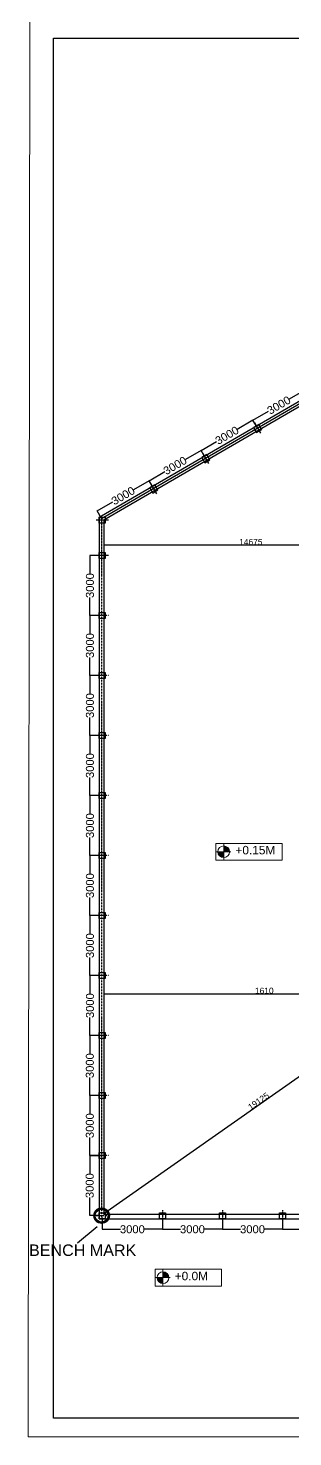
# Model space of a CAD drawing. Header units: millimetres. Extents: x -1932176 to 78768, y -1967 to 1266654.
# Drawn here: x -1697862 to -1684649, y 1133361 to 1203779 of the extents above; entities that cross this region are included whole.
import ezdxf

# ---------------------------------------------------------------- set-up
doc = ezdxf.new("R2010")
doc.units = ezdxf.units.MM
doc.linetypes.add('ACAD_ISO03W100', pattern=[30, 12, -18])
doc.layers.add('colins', color=10, linetype='Continuous')
doc.layers.add('LEVEL', color=252, linetype='Continuous', lineweight=13)
doc.layers.add('SHEET', color=7, linetype='Continuous', lineweight=13)
doc.styles.get("Standard").update_dxf_attribs({"font": 'arial.ttf'})
doc.dimstyles.new('ISO-25', dxfattribs={"dimtxt": 150, "dimasz": 2.5, "dimexe": 1.25, "dimexo": 0.625, "dimtad": 1, "dimtxsty": 'Standard', "dimcen": 2.5, "dimadec": 0, "dimazin": 0, "dimtfac": 1, "dimtmove": 0, "dimatfit": 3, "dimfxl": 1, "dimarcsym": 0})
doc.dimstyles.new('STANDARD$0', dxfattribs={"dimtxt": 0.25, "dimasz": 0.2, "dimexe": 0.18, "dimexo": 0.0625, "dimgap": 0.18, "dimtad": 0, "dimdec": 3, "dimzin": 0, "dimdsep": 46, "dimtxsty": 'Standard', "dimblk": 'ARCHTICK', "dimcen": 0, "dimclrd": 3, "dimclre": 1, "dimclrt": 1, "dimadec": 3, "dimazin": 0, "dimtfac": 0.3, "dimtdec": 3, "dimtix": 1, "dimtofl": 0, "dimtmove": 0, "dimatfit": 3, "dimldrblk": 'ARCHTICK', "dimfxl": 1, "dimtolj": 1, "dimtzin": 0, "dimarcsym": 0})

# ---------------------------------------------------------------- blocks, each defined once
blk = doc.blocks.new('*D532')
at = {"color": 0, "lineweight": -2, "transparency": 16777216}
for p, q in [((-1694366, 1147417), (-1694790, 1147417)), ((-1694790, 1147417), (-1694790, 1146513)), ((-1694790, 1144417), (-1694790, 1145320)), ((-1694366, 1144417), (-1694790, 1144417))]:
    blk.add_line(p, q, dxfattribs=at)
at = {"color": 0, "transparency": 16777216}
for points in [[(-1694790, 1147417), (-1694790, 1147417), (-1694790, 1147417)], [(-1694790, 1144417), (-1694790, 1144417), (-1694790, 1144417)]]:
    blk.add_solid(points, dxfattribs=at)
at = {"layer": 'Defpoints', "color": 0, "transparency": 16777216}
for p in [(-1694790, 1147417), (-1694366, 1147417), (-1694366, 1144417)]:
    blk.add_point(p, dxfattribs=at)
at = {"color": 0, "transparency": 16777216, "insert": (-1694790, 1145917), "char_height": 400, "attachment_point": 5, "rotation": 90}
blk.add_mtext('\\A1;3000', dxfattribs=at)
blk = doc.blocks.new('*D533')
at = {"color": 0, "lineweight": -2, "transparency": 16777216}
for p, q in [((-1694196, 1150416), (-1694784, 1150416)), ((-1694784, 1150416), (-1694784, 1149513)), ((-1694784, 1147417), (-1694784, 1148320)), ((-1694196, 1147416), (-1694784, 1147416))]:
    blk.add_line(p, q, dxfattribs=at)
at = {"color": 0, "transparency": 16777216}
for points in [[(-1694784, 1150416), (-1694784, 1150416), (-1694784, 1150416)], [(-1694784, 1147417), (-1694784, 1147417), (-1694784, 1147416)]]:
    blk.add_solid(points, dxfattribs=at)
at = {"layer": 'Defpoints', "color": 0, "transparency": 16777216}
for p in [(-1694784, 1150416), (-1694195, 1150416), (-1694195, 1147416)]:
    blk.add_point(p, dxfattribs=at)
at = {"color": 0, "transparency": 16777216, "insert": (-1694784, 1148916), "char_height": 400, "attachment_point": 5, "rotation": 90}
blk.add_mtext('\\A1;3000', dxfattribs=at)
blk = doc.blocks.new('*D337')
at = {"color": 0, "lineweight": -2, "transparency": 16777216}
for p, q in [((-1694196, 1153416), (-1694784, 1153416)), ((-1694783, 1153416), (-1694783, 1152513)), ((-1694783, 1150417), (-1694783, 1151320)), ((-1694196, 1150416), (-1694784, 1150416))]:
    blk.add_line(p, q, dxfattribs=at)
at = {"color": 0, "transparency": 16777216}
for points in [[(-1694783, 1153416), (-1694783, 1153416), (-1694783, 1153416)], [(-1694783, 1150417), (-1694783, 1150417), (-1694783, 1150416)]]:
    blk.add_solid(points, dxfattribs=at)
at = {"layer": 'Defpoints', "color": 0, "transparency": 16777216}
for p in [(-1694783, 1153416), (-1694195, 1153416), (-1694195, 1150416)]:
    blk.add_point(p, dxfattribs=at)
at = {"color": 0, "transparency": 16777216, "insert": (-1694783, 1151916), "char_height": 400, "attachment_point": 5, "rotation": 90}
blk.add_mtext('\\A1;3000', dxfattribs=at)
blk = doc.blocks.new('*D338')
at = {"color": 0, "lineweight": -2, "transparency": 16777216}
for p, q in [((-1694196, 1156416), (-1694777, 1156416)), ((-1694776, 1156416), (-1694776, 1155513)), ((-1694776, 1153417), (-1694776, 1154320)), ((-1694196, 1153416), (-1694777, 1153416))]:
    blk.add_line(p, q, dxfattribs=at)
at = {"color": 0, "transparency": 16777216}
for points in [[(-1694776, 1156416), (-1694776, 1156416), (-1694776, 1156416)], [(-1694776, 1153417), (-1694776, 1153417), (-1694776, 1153416)]]:
    blk.add_solid(points, dxfattribs=at)
at = {"layer": 'Defpoints', "color": 0, "transparency": 16777216}
for p in [(-1694776, 1156416), (-1694195, 1156416), (-1694195, 1153416)]:
    blk.add_point(p, dxfattribs=at)
at = {"color": 0, "transparency": 16777216, "insert": (-1694776, 1154916), "char_height": 400, "attachment_point": 5, "rotation": 90}
blk.add_mtext('\\A1;3000', dxfattribs=at)
blk = doc.blocks.new('*D339')
at = {"color": 0, "lineweight": -2, "transparency": 16777216}
for p, q in [((-1694196, 1159416), (-1694777, 1159416)), ((-1694777, 1159416), (-1694777, 1158513)), ((-1694777, 1156417), (-1694777, 1157320)), ((-1694196, 1156416), (-1694777, 1156416))]:
    blk.add_line(p, q, dxfattribs=at)
at = {"color": 0, "transparency": 16777216}
for points in [[(-1694777, 1159416), (-1694776, 1159416), (-1694777, 1159416)], [(-1694777, 1156417), (-1694776, 1156417), (-1694777, 1156416)]]:
    blk.add_solid(points, dxfattribs=at)
at = {"layer": 'Defpoints', "color": 0, "transparency": 16777216}
for p in [(-1694777, 1159416), (-1694195, 1159416), (-1694195, 1156416)]:
    blk.add_point(p, dxfattribs=at)
at = {"color": 0, "transparency": 16777216, "insert": (-1694777, 1157916), "char_height": 400, "attachment_point": 5, "rotation": 90}
blk.add_mtext('\\A1;3000', dxfattribs=at)
blk = doc.blocks.new('*D340')
at = {"color": 0, "lineweight": -2, "transparency": 16777216}
for p, q in [((-1694196, 1162416), (-1694777, 1162416)), ((-1694777, 1162416), (-1694777, 1161513)), ((-1694777, 1159417), (-1694777, 1160320)), ((-1694196, 1159416), (-1694777, 1159416))]:
    blk.add_line(p, q, dxfattribs=at)
at = {"color": 0, "transparency": 16777216}
for points in [[(-1694777, 1162416), (-1694776, 1162416), (-1694777, 1162416)], [(-1694777, 1159417), (-1694776, 1159417), (-1694777, 1159416)]]:
    blk.add_solid(points, dxfattribs=at)
at = {"layer": 'Defpoints', "color": 0, "transparency": 16777216}
for p in [(-1694777, 1162416), (-1694195, 1162416), (-1694195, 1159416)]:
    blk.add_point(p, dxfattribs=at)
at = {"color": 0, "transparency": 16777216, "insert": (-1694777, 1160916), "char_height": 400, "attachment_point": 5, "rotation": 90}
blk.add_mtext('\\A1;3000', dxfattribs=at)
blk = doc.blocks.new('*D341')
at = {"color": 0, "lineweight": -2, "transparency": 16777216}
for p, q in [((-1694196, 1165416), (-1694777, 1165416)), ((-1694777, 1165416), (-1694777, 1164513)), ((-1694777, 1162417), (-1694777, 1163320)), ((-1694196, 1162416), (-1694777, 1162416))]:
    blk.add_line(p, q, dxfattribs=at)
at = {"color": 0, "transparency": 16777216}
for points in [[(-1694777, 1165416), (-1694776, 1165416), (-1694777, 1165416)], [(-1694777, 1162417), (-1694776, 1162417), (-1694777, 1162416)]]:
    blk.add_solid(points, dxfattribs=at)
at = {"layer": 'Defpoints', "color": 0, "transparency": 16777216}
for p in [(-1694777, 1165416), (-1694195, 1165416), (-1694195, 1162416)]:
    blk.add_point(p, dxfattribs=at)
at = {"color": 0, "transparency": 16777216, "insert": (-1694777, 1163916), "char_height": 400, "attachment_point": 5, "rotation": 90}
blk.add_mtext('\\A1;3000', dxfattribs=at)
blk = doc.blocks.new('*D342')
at = {"color": 0, "lineweight": -2, "transparency": 16777216}
for p, q in [((-1694196, 1168416), (-1694777, 1168416)), ((-1694777, 1168416), (-1694777, 1167513)), ((-1694777, 1165417), (-1694777, 1166320)), ((-1694196, 1165416), (-1694777, 1165416))]:
    blk.add_line(p, q, dxfattribs=at)
at = {"color": 0, "transparency": 16777216}
for points in [[(-1694777, 1168416), (-1694776, 1168416), (-1694777, 1168416)], [(-1694777, 1165417), (-1694776, 1165417), (-1694777, 1165416)]]:
    blk.add_solid(points, dxfattribs=at)
at = {"layer": 'Defpoints', "color": 0, "transparency": 16777216}
for p in [(-1694777, 1168416), (-1694195, 1168416), (-1694195, 1165416)]:
    blk.add_point(p, dxfattribs=at)
at = {"color": 0, "transparency": 16777216, "insert": (-1694777, 1166916), "char_height": 400, "attachment_point": 5, "rotation": 90}
blk.add_mtext('\\A1;3000', dxfattribs=at)
blk = doc.blocks.new('*D343')
at = {"color": 0, "lineweight": -2, "transparency": 16777216}
for p, q in [((-1694196, 1171416), (-1694777, 1171416)), ((-1694777, 1171416), (-1694777, 1170513)), ((-1694777, 1168417), (-1694777, 1169320)), ((-1694196, 1168416), (-1694777, 1168416))]:
    blk.add_line(p, q, dxfattribs=at)
at = {"color": 0, "transparency": 16777216}
for points in [[(-1694777, 1171416), (-1694776, 1171416), (-1694777, 1171416)], [(-1694777, 1168417), (-1694776, 1168417), (-1694777, 1168416)]]:
    blk.add_solid(points, dxfattribs=at)
at = {"layer": 'Defpoints', "color": 0, "transparency": 16777216}
for p in [(-1694777, 1171416), (-1694195, 1171416), (-1694195, 1168416)]:
    blk.add_point(p, dxfattribs=at)
at = {"color": 0, "transparency": 16777216, "insert": (-1694777, 1169916), "char_height": 400, "attachment_point": 5, "rotation": 90}
blk.add_mtext('\\A1;3000', dxfattribs=at)
blk = doc.blocks.new('*D344')
at = {"color": 0, "lineweight": -2, "transparency": 16777216}
for p, q in [((-1694196, 1174416), (-1694777, 1174416)), ((-1694777, 1174416), (-1694777, 1173513)), ((-1694777, 1171417), (-1694777, 1172320)), ((-1694196, 1171416), (-1694777, 1171416))]:
    blk.add_line(p, q, dxfattribs=at)
at = {"color": 0, "transparency": 16777216}
for points in [[(-1694777, 1174416), (-1694776, 1174416), (-1694777, 1174416)], [(-1694777, 1171417), (-1694776, 1171417), (-1694777, 1171416)]]:
    blk.add_solid(points, dxfattribs=at)
at = {"layer": 'Defpoints', "color": 0, "transparency": 16777216}
for p in [(-1694777, 1174416), (-1694195, 1174416), (-1694195, 1171416)]:
    blk.add_point(p, dxfattribs=at)
at = {"color": 0, "transparency": 16777216, "insert": (-1694777, 1172916), "char_height": 400, "attachment_point": 5, "rotation": 90}
blk.add_mtext('\\A1;3000', dxfattribs=at)
blk = doc.blocks.new('*D345')
at = {"color": 0, "lineweight": -2, "transparency": 16777216}
for p, q in [((-1694196, 1177416), (-1694777, 1177416)), ((-1694777, 1177416), (-1694777, 1176513)), ((-1694777, 1174417), (-1694777, 1175320)), ((-1694196, 1174416), (-1694777, 1174416))]:
    blk.add_line(p, q, dxfattribs=at)
at = {"color": 0, "transparency": 16777216}
for points in [[(-1694777, 1177416), (-1694776, 1177416), (-1694777, 1177416)], [(-1694777, 1174417), (-1694776, 1174417), (-1694777, 1174416)]]:
    blk.add_solid(points, dxfattribs=at)
at = {"layer": 'Defpoints', "color": 0, "transparency": 16777216}
for p in [(-1694777, 1177416), (-1694195, 1177416), (-1694195, 1174416)]:
    blk.add_point(p, dxfattribs=at)
at = {"color": 0, "transparency": 16777216, "insert": (-1694777, 1175916), "char_height": 400, "attachment_point": 5, "rotation": 90}
blk.add_mtext('\\A1;3000', dxfattribs=at)
blk = doc.blocks.new('*D534')
at = {"color": 0, "lineweight": -2, "transparency": 16777216}
for p, q in [((-1694160, 1144267), (-1694160, 1143735)), ((-1694160, 1143735), (-1693257, 1143735)), ((-1691161, 1143735), (-1692064, 1143735)), ((-1691160, 1144267), (-1691160, 1143735))]:
    blk.add_line(p, q, dxfattribs=at)
at = {"color": 0, "transparency": 16777216}
for points in [[(-1694160, 1143735), (-1694160, 1143735), (-1694160, 1143735)], [(-1691161, 1143735), (-1691161, 1143735), (-1691160, 1143735)]]:
    blk.add_solid(points, dxfattribs=at)
at = {"layer": 'Defpoints', "color": 0, "transparency": 16777216}
for p in [(-1694160, 1144267), (-1691160, 1144267), (-1691160, 1143735)]:
    blk.add_point(p, dxfattribs=at)
at = {"color": 0, "transparency": 16777216, "insert": (-1692660, 1143735), "char_height": 400, "attachment_point": 5}
blk.add_mtext('\\A1;3000', dxfattribs=at)
blk = doc.blocks.new('*D346')
at = {"color": 0, "lineweight": -2, "transparency": 16777216}
for p, q in [((-1691160, 1144267), (-1691160, 1143735)), ((-1691160, 1143735), (-1690257, 1143735)), ((-1688161, 1143735), (-1689064, 1143735)), ((-1688160, 1144267), (-1688160, 1143735))]:
    blk.add_line(p, q, dxfattribs=at)
at = {"color": 0, "transparency": 16777216}
for points in [[(-1691160, 1143735), (-1691160, 1143735), (-1691160, 1143735)], [(-1688161, 1143735), (-1688161, 1143735), (-1688160, 1143735)]]:
    blk.add_solid(points, dxfattribs=at)
at = {"layer": 'Defpoints', "color": 0, "transparency": 16777216}
for p in [(-1691160, 1144267), (-1688160, 1144267), (-1688160, 1143735)]:
    blk.add_point(p, dxfattribs=at)
at = {"color": 0, "transparency": 16777216, "insert": (-1689660, 1143735), "char_height": 400, "attachment_point": 5}
blk.add_mtext('\\A1;3000', dxfattribs=at)
blk = doc.blocks.new('*D347')
at = {"color": 0, "lineweight": -2, "transparency": 16777216}
for p, q in [((-1688160, 1144267), (-1688160, 1143735)), ((-1688160, 1143735), (-1687257, 1143735)), ((-1685161, 1143735), (-1686064, 1143735)), ((-1685160, 1144267), (-1685160, 1143735))]:
    blk.add_line(p, q, dxfattribs=at)
at = {"color": 0, "transparency": 16777216}
for points in [[(-1688160, 1143735), (-1688160, 1143735), (-1688160, 1143735)], [(-1685161, 1143735), (-1685161, 1143735), (-1685160, 1143735)]]:
    blk.add_solid(points, dxfattribs=at)
at = {"layer": 'Defpoints', "color": 0, "transparency": 16777216}
for p in [(-1688160, 1144267), (-1685160, 1144267), (-1685160, 1143735)]:
    blk.add_point(p, dxfattribs=at)
at = {"color": 0, "transparency": 16777216, "insert": (-1686660, 1143735), "char_height": 400, "attachment_point": 5}
blk.add_mtext('\\A1;3000', dxfattribs=at)
blk = doc.blocks.new('*D348')
at = {"color": 0, "lineweight": -2, "transparency": 16777216}
for p, q in [((-1685160, 1144267), (-1685160, 1143735)), ((-1685160, 1143735), (-1684257, 1143735)), ((-1682161, 1143735), (-1683064, 1143735)), ((-1682160, 1144267), (-1682160, 1143735))]:
    blk.add_line(p, q, dxfattribs=at)
at = {"color": 0, "transparency": 16777216}
for points in [[(-1685160, 1143735), (-1685160, 1143735), (-1685160, 1143735)], [(-1682161, 1143735), (-1682161, 1143735), (-1682160, 1143735)]]:
    blk.add_solid(points, dxfattribs=at)
at = {"layer": 'Defpoints', "color": 0, "transparency": 16777216}
for p in [(-1685160, 1144267), (-1682160, 1144267), (-1682160, 1143735)]:
    blk.add_point(p, dxfattribs=at)
at = {"color": 0, "transparency": 16777216, "insert": (-1683660, 1143735), "char_height": 400, "attachment_point": 5}
blk.add_mtext('\\A1;3000', dxfattribs=at)
blk = doc.blocks.new('*D537')
at = {"color": 0, "lineweight": -2, "transparency": 16777216}
for p, q in [((-1691825, 1181157), (-1692606, 1180703)), ((-1691603, 1180776), (-1691825, 1181158)), ((-1694196, 1179267), (-1694418, 1179648)), ((-1694417, 1179648), (-1693637, 1180103))]:
    blk.add_line(p, q, dxfattribs=at)
at = {"color": 0, "transparency": 16777216}
for points in [[(-1691825, 1181157), (-1691825, 1181157), (-1691825, 1181157)], [(-1694417, 1179648), (-1694417, 1179648), (-1694418, 1179648)]]:
    blk.add_solid(points, dxfattribs=at)
at = {"layer": 'Defpoints', "color": 0, "transparency": 16777216}
for p in [(-1691825, 1181157), (-1691603, 1180776), (-1694195, 1179267)]:
    blk.add_point(p, dxfattribs=at)
at = {"color": 0, "transparency": 16777216, "insert": (-1693121, 1180403), "char_height": 400, "attachment_point": 5, "rotation": 30.20082}
blk.add_mtext('\\A1;3000', dxfattribs=at)
blk = doc.blocks.new('*D359')
at = {"color": 0, "lineweight": -2, "transparency": 16777216}
for p, q in [((-1689232, 1182666), (-1690013, 1182212)), ((-1689010, 1182285), (-1689232, 1182667)), ((-1691825, 1181158), (-1691044, 1181612)), ((-1691603, 1180776), (-1691825, 1181158))]:
    blk.add_line(p, q, dxfattribs=at)
at = {"color": 0, "transparency": 16777216}
for points in [[(-1689232, 1182666), (-1689232, 1182666), (-1689232, 1182667)], [(-1691825, 1181158), (-1691825, 1181158), (-1691825, 1181157)]]:
    blk.add_solid(points, dxfattribs=at)
at = {"layer": 'Defpoints', "color": 0, "transparency": 16777216}
for p in [(-1689232, 1182667), (-1689010, 1182285), (-1691603, 1180776)]:
    blk.add_point(p, dxfattribs=at)
at = {"color": 0, "transparency": 16777216, "insert": (-1690528, 1181912), "char_height": 400, "attachment_point": 5, "rotation": 30.20082}
blk.add_mtext('\\A1;3000', dxfattribs=at)
blk = doc.blocks.new('*D360')
at = {"color": 0, "lineweight": -2, "transparency": 16777216}
for p, q in [((-1686639, 1184176), (-1687420, 1183721)), ((-1686417, 1183794), (-1686639, 1184176)), ((-1689232, 1182667), (-1688451, 1183121)), ((-1689010, 1182285), (-1689232, 1182667))]:
    blk.add_line(p, q, dxfattribs=at)
at = {"color": 0, "transparency": 16777216}
for points in [[(-1686639, 1184176), (-1686639, 1184176), (-1686639, 1184176)], [(-1689232, 1182667), (-1689232, 1182667), (-1689232, 1182667)]]:
    blk.add_solid(points, dxfattribs=at)
at = {"layer": 'Defpoints', "color": 0, "transparency": 16777216}
for p in [(-1686639, 1184176), (-1686417, 1183794), (-1689010, 1182285)]:
    blk.add_point(p, dxfattribs=at)
at = {"color": 0, "transparency": 16777216, "insert": (-1687936, 1183421), "char_height": 400, "attachment_point": 5, "rotation": 30.20082}
blk.add_mtext('\\A1;3000', dxfattribs=at)
blk = doc.blocks.new('*D361')
at = {"color": 0, "lineweight": -2, "transparency": 16777216}
for p, q in [((-1684047, 1185685), (-1684827, 1185230)), ((-1683824, 1185303), (-1684046, 1185685)), ((-1686639, 1184176), (-1685858, 1184630)), ((-1686417, 1183794), (-1686639, 1184176))]:
    blk.add_line(p, q, dxfattribs=at)
at = {"color": 0, "transparency": 16777216}
for points in [[(-1684047, 1185685), (-1684047, 1185685), (-1684046, 1185685)], [(-1686639, 1184176), (-1686639, 1184176), (-1686639, 1184176)]]:
    blk.add_solid(points, dxfattribs=at)
at = {"layer": 'Defpoints', "color": 0, "transparency": 16777216}
for p in [(-1684046, 1185685), (-1683824, 1185303), (-1686417, 1183794)]:
    blk.add_point(p, dxfattribs=at)
at = {"color": 0, "transparency": 16777216, "insert": (-1685343, 1184930), "char_height": 400, "attachment_point": 5, "rotation": 30.20082}
blk.add_mtext('\\A1;3000', dxfattribs=at)
blk = doc.blocks.new('*D289')
at = {"color": 0, "lineweight": -2, "ltscale": 30, "transparency": 16777216}
for p, q in [((-1694078, 1156089), (-1694078, 1155495)), ((-1678070, 1155497), (-1694075, 1155497)), ((-1678068, 1155497), (-1678068, 1155498))]:
    blk.add_line(p, q, dxfattribs=at)
at = {"color": 0, "ltscale": 30, "transparency": 16777216}
for points in [[(-1694075, 1155497), (-1694075, 1155496), (-1694078, 1155497)], [(-1678070, 1155497), (-1678070, 1155496), (-1678068, 1155497)]]:
    blk.add_solid(points, dxfattribs=at)
at = {"layer": 'Defpoints', "color": 0, "ltscale": 30, "transparency": 16777216}
for p in [(-1694078, 1156090), (-1694078, 1155497), (-1678068, 1155497)]:
    blk.add_point(p, dxfattribs=at)
at = {"color": 0, "ltscale": 30, "transparency": 16777216, "insert": (-1686073, 1155660), "char_height": 300, "attachment_point": 5}
blk.add_mtext('1610', dxfattribs=at)
blk = doc.blocks.new('*D370')
at = {"color": 0, "lineweight": -2, "ltscale": 30, "transparency": 16777216}
for p, q in [((-1694080, 1177934), (-1694080, 1177934)), ((-1679409, 1177933), (-1694078, 1177933)), ((-1679406, 1177934), (-1679406, 1177934))]:
    blk.add_line(p, q, dxfattribs=at)
at = {"color": 0, "ltscale": 30, "transparency": 16777216}
for points in [[(-1694078, 1177934), (-1694078, 1177933), (-1694080, 1177933)], [(-1679409, 1177934), (-1679409, 1177933), (-1679406, 1177933)]]:
    blk.add_solid(points, dxfattribs=at)
at = {"layer": 'Defpoints', "color": 0, "ltscale": 30, "transparency": 16777216}
for p in [(-1694080, 1177933), (-1694080, 1177933), (-1679406, 1177933)]:
    blk.add_point(p, dxfattribs=at)
at = {"color": 0, "ltscale": 30, "transparency": 16777216, "insert": (-1686743, 1178096), "char_height": 300, "attachment_point": 5}
blk.add_mtext('14675', dxfattribs=at)
blk = doc.blocks.new('*D293')
at = {"color": 0, "lineweight": -2, "ltscale": 30, "transparency": 16777216}
for p, q in [((-1678442, 1155504), (-1694086, 1144509)), ((-1678433, 1155495), (-1678441, 1155506)), ((-1694081, 1144497), (-1694089, 1144509))]:
    blk.add_line(p, q, dxfattribs=at)
at = {"color": 0, "ltscale": 30, "transparency": 16777216}
for points in [[(-1678443, 1155504), (-1678442, 1155504), (-1678440, 1155505)], [(-1694086, 1144510), (-1694086, 1144509), (-1694088, 1144508)]]:
    blk.add_solid(points, dxfattribs=at)
at = {"layer": 'Defpoints', "color": 0, "ltscale": 30, "transparency": 16777216}
for p in [(-1678433, 1155494), (-1694088, 1144508), (-1694080, 1144497)]:
    blk.add_point(p, dxfattribs=at)
at = {"color": 0, "ltscale": 30, "transparency": 16777216, "insert": (-1686358, 1150140), "char_height": 300, "attachment_point": 5, "rotation": 35.10013}
blk.add_mtext('19125', dxfattribs=at)

msp = doc.modelspace()

# ---------------------------------------------------------------- hatches: boundary and pattern name
at = {"layer": 'LEVEL'}
h = msp.add_hatch(color=7, dxfattribs=at)
h.dxf.hatch_style = 1
h.paths.add_polyline_path([(-1688100.05076, 1162609.29385), (-1688392.23779, 1162609.29385, 0.0015394316), (-1688392.24333, 1162607.49462, 0.4142135624), (-1688100.05076, 1162315.30204)])
h.paths.add_polyline_path([(-1688100.05076, 1162899.68719), (-1688100.05076, 1162609.29385), (-1687807.86372, 1162609.29385, 0.4124111554)])
h = msp.add_hatch(color=7, dxfattribs=at)
h.dxf.hatch_style = 1
h.paths.add_polyline_path([(-1691131.82228, 1141320.3343), (-1691424.00932, 1141320.3343, 0.0015394316), (-1691424.01486, 1141318.53507, 0.4142135624), (-1691131.82228, 1141026.3425)])
h.paths.add_polyline_path([(-1691131.82228, 1141610.72765), (-1691131.82228, 1141320.3343), (-1690839.63525, 1141320.3343, 0.4124111554)])

# ---------------------------------------------------------------- linework, layer by layer
at = {"transparency": 16777216}
for p, q in [((-1694310.47572, 1179332.8766), (-1663139.69014, 1197475.3029)), ((-1694195.47572, 1179266.74976), (-1663081.84143, 1197375.91213)), ((-1694080.47572, 1179200.62292), (-1663222.80913, 1197160.80364)), ((-1686561.66277, 1184042.76868), (-1686261.50817, 1183526.04304)), ((-1689154.46563, 1182533.67182), (-1688854.31102, 1182016.94618)), ((-1691747.39731, 1181024.49997), (-1691447.24271, 1180507.77433)), ((-1693850.62163, 1179181.14135), (-1694465.67748, 1179181.14135)), ((-1694310.47572, 1179332.8766), (-1694310.47572, 1144266.74976)), ((-1694080.47572, 1179200.62292), (-1694080.47572, 1144496.74976)), ((-1693850.62163, 1177416.36717), (-1694465.67748, 1177416.36717)), ((-1694080.47572, 1150496.74976), (-1694010.47572, 1150496.74976)), ((-1694160.47572, 1144266.74976), (-1694160.47572, 1144349.46363)), ((-1694080.47572, 1144496.74976), (-1651905.16934, 1144496.74976)), ((-1694310.47572, 1144266.74976), (-1652184.12323, 1144266.74976))]:
    msp.add_line(p, q, dxfattribs=at)
at = {"linetype": 'ACAD_ISO03W100', "transparency": 16777216}
for p, q in [((-1694195.47572, 1179266.74976), (-1694195.47572, 1144266.74976)), ((-1693850.62163, 1174416.36717), (-1694465.67748, 1174416.36717)), ((-1693850.62163, 1171416.36717), (-1694465.67748, 1171416.36717)), ((-1693850.62163, 1168416.36717), (-1694465.67748, 1168416.36717)), ((-1693850.62163, 1165416.36717), (-1694465.67748, 1165416.36717)), ((-1693850.62163, 1162416.36717), (-1694465.67748, 1162416.36717)), ((-1693850.62163, 1159416.36717), (-1694465.67748, 1159416.36717)), ((-1693850.62163, 1156416.36717), (-1694465.67748, 1156416.36717)), ((-1693850.62163, 1153416.36717), (-1694465.67748, 1153416.36717)), ((-1693850.62163, 1150416.36717), (-1694465.67748, 1150416.36717)), ((-1693850.62163, 1147416.36717), (-1694465.67748, 1147416.36717)), ((-1693850.62163, 1144416.74976), (-1694465.67748, 1144416.74976)), ((-1691161.40848, 1144690.39246), (-1691160.28217, 1144178.8423)), ((-1688161.40848, 1144690.39246), (-1688160.28217, 1144178.8423)), ((-1685161.40848, 1144690.39246), (-1685160.28217, 1144178.8423))]:
    msp.add_line(p, q, dxfattribs=at)
at = {"color": 0}
msp.add_line((-1695405.22676, 1143061.07672), (-1694425.68517, 1143879.11624), dxfattribs=at)
msp.add_lwpolyline([(-1696591.75315, 1203284.97264), (-1615285.72256, 1203284.97264), (-1615285.72256, 1134290.70754), (-1696591.75315, 1134290.70754)], close=True, dxfattribs=at)
at = {"color": 1}
for centre, radius in [((-1694195.47572, 1144416.74976), 388.30771), ((-1694195.47572, 1144417.76985), 358.59389), ((-1694195.97557, 1144416.74976), 324.3114)]:
    msp.add_circle(centre, radius, dxfattribs=at)
at = {"layer": 'colins', "transparency": 16777216}
for p, q in [((-1686345.14763, 1183968.96053), (-1686604.42622, 1183818.05182)), ((-1686604.42622, 1183818.05182), (-1686453.80591, 1183559.26872)), ((-1686195.07262, 1183711.11432), (-1686345.14763, 1183968.96053)), ((-1686453.80591, 1183559.26872), (-1686195.07262, 1183711.11432)), ((-1688937.95048, 1182459.86366), (-1689197.22908, 1182308.95496)), ((-1688787.87548, 1182202.01745), (-1688937.95048, 1182459.86366)), ((-1689197.22908, 1182308.95496), (-1689046.60876, 1182050.17186)), ((-1689046.60876, 1182050.17186), (-1688787.87548, 1182202.01745)), ((-1691530.88217, 1180950.69182), (-1691790.16076, 1180799.78311)), ((-1691380.80716, 1180692.84561), (-1691530.88217, 1180950.69182)), ((-1691790.16076, 1180799.78311), (-1691639.54045, 1180541.00001)), ((-1691639.54045, 1180541.00001), (-1691380.80716, 1180692.84561)), ((-1694310.47572, 1179331.14135), (-1694010.47572, 1179331.14135)), ((-1694310.47572, 1179031.14135), (-1694310.47572, 1179331.14135)), ((-1694010.47572, 1179031.14135), (-1694310.47572, 1179031.14135)), ((-1694010.47572, 1179331.14135), (-1694010.47572, 1179031.14135)), ((-1694310.47572, 1177566.36717), (-1694010.47572, 1177566.36717)), ((-1694310.47572, 1177266.36717), (-1694310.47572, 1177566.36717)), ((-1694010.47572, 1177566.36717), (-1694010.47572, 1177266.36717)), ((-1694010.47572, 1177266.36717), (-1694310.47572, 1177266.36717)), ((-1694310.47572, 1174566.36717), (-1694010.47572, 1174566.36717)), ((-1694310.47572, 1174266.36717), (-1694310.47572, 1174566.36717)), ((-1694010.47572, 1174266.36717), (-1694310.47572, 1174266.36717)), ((-1694010.47572, 1174566.36717), (-1694010.47572, 1174266.36717)), ((-1694310.47572, 1171566.36717), (-1694010.47572, 1171566.36717)), ((-1694310.47572, 1171266.36717), (-1694310.47572, 1171566.36717)), ((-1694010.47572, 1171266.36717), (-1694310.47572, 1171266.36717)), ((-1694010.47572, 1171566.36717), (-1694010.47572, 1171266.36717)), ((-1694310.47572, 1168566.36717), (-1694010.47572, 1168566.36717)), ((-1694310.47572, 1168266.36717), (-1694310.47572, 1168566.36717)), ((-1694010.47572, 1168266.36717), (-1694310.47572, 1168266.36717)), ((-1694010.47572, 1168566.36717), (-1694010.47572, 1168266.36717)), ((-1694310.47572, 1165566.36717), (-1694010.47572, 1165566.36717)), ((-1694310.47572, 1165266.36717), (-1694310.47572, 1165566.36717)), ((-1694010.47572, 1165566.36717), (-1694010.47572, 1165266.36717)), ((-1694010.47572, 1165266.36717), (-1694310.47572, 1165266.36717)), ((-1694310.47572, 1162566.36717), (-1694010.47572, 1162566.36717)), ((-1694310.47572, 1162266.36717), (-1694310.47572, 1162566.36717)), ((-1694010.47572, 1162266.36717), (-1694310.47572, 1162266.36717)), ((-1694010.47572, 1162566.36717), (-1694010.47572, 1162266.36717)), ((-1694310.47572, 1159566.36717), (-1694010.47572, 1159566.36717)), ((-1694310.47572, 1159266.36717), (-1694310.47572, 1159566.36717)), ((-1694010.47572, 1159266.36717), (-1694310.47572, 1159266.36717)), ((-1694010.47572, 1159566.36717), (-1694010.47572, 1159266.36717)), ((-1694310.47572, 1156566.36717), (-1694010.47572, 1156566.36717)), ((-1694310.47572, 1156266.36717), (-1694310.47572, 1156566.36717)), ((-1694010.47572, 1156266.36717), (-1694310.47572, 1156266.36717)), ((-1694010.47572, 1156566.36717), (-1694010.47572, 1156266.36717)), ((-1694310.47572, 1153566.36717), (-1694010.47572, 1153566.36717)), ((-1694310.47572, 1153266.36717), (-1694310.47572, 1153566.36717)), ((-1694010.47572, 1153566.36717), (-1694010.47572, 1153266.36717)), ((-1694010.47572, 1153266.36717), (-1694310.47572, 1153266.36717)), ((-1694310.47572, 1150566.36717), (-1694010.47572, 1150566.36717)), ((-1694310.47572, 1150266.36717), (-1694310.47572, 1150566.36717)), ((-1694010.47572, 1150266.36717), (-1694310.47572, 1150266.36717)), ((-1694010.47572, 1150566.36717), (-1694010.47572, 1150266.36717)), ((-1694310.47572, 1147566.36717), (-1694010.47572, 1147566.36717)), ((-1694310.47572, 1147266.36717), (-1694310.47572, 1147566.36717)), ((-1694010.47572, 1147266.36717), (-1694310.47572, 1147266.36717)), ((-1694010.47572, 1147566.36717), (-1694010.47572, 1147266.36717)), ((-1694310.47572, 1144566.74976), (-1694010.47572, 1144566.74976)), ((-1694310.47572, 1144266.74976), (-1694310.47572, 1144566.74976)), ((-1694010.47572, 1144566.74976), (-1694010.47572, 1144266.74976)), ((-1691311.40848, 1144566.74976), (-1691011.40848, 1144566.74976)), ((-1691311.40848, 1144266.74976), (-1691311.40848, 1144566.74976)), ((-1691011.40848, 1144566.74976), (-1691011.40848, 1144266.74976)), ((-1688311.40848, 1144566.74976), (-1688011.40848, 1144566.74976)), ((-1688311.40848, 1144266.74976), (-1688311.40848, 1144566.74976)), ((-1688011.40848, 1144566.74976), (-1688011.40848, 1144266.74976)), ((-1685311.40848, 1144566.74976), (-1685011.40848, 1144566.74976)), ((-1685311.40848, 1144266.74976), (-1685311.40848, 1144566.74976)), ((-1685011.40848, 1144566.74976), (-1685011.40848, 1144266.74976)), ((-1694010.47572, 1144266.74976), (-1694310.47572, 1144266.74976)), ((-1691011.40848, 1144266.74976), (-1691311.40848, 1144266.74976)), ((-1688011.40848, 1144266.74976), (-1688311.40848, 1144266.74976)), ((-1685011.40848, 1144266.74976), (-1685311.40848, 1144266.74976))]:
    msp.add_line(p, q, dxfattribs=at)
at = {"layer": 'LEVEL'}
for p, q in [((-1688454.1266, 1162609.29385), (-1687745.97491, 1162609.29385)), ((-1688100.05076, 1162221.98797), (-1688100.05076, 1162996.59972)), ((-1691131.82228, 1140933.02843), (-1691131.82228, 1141707.64017)), ((-1691485.89813, 1141320.3343), (-1690777.74644, 1141320.3343))]:
    msp.add_line(p, q, dxfattribs=at)
for points in [[(-1688492.31763, 1163027.14275), (-1685176.41839, 1163027.14275), (-1685176.41839, 1162184.33197), (-1688492.31763, 1162184.33197)], [(-1691524.08916, 1141738.18321), (-1688208.18992, 1141738.18321), (-1688208.18992, 1140895.37243), (-1691524.08916, 1140895.37243)]]:
    msp.add_lwpolyline(points, close=True, dxfattribs=at)
for centre in [(-1688100.05076, 1162607.49462), (-1691131.82228, 1141318.53507)]:
    msp.add_circle(centre, 292.19257, dxfattribs=at)
at = {"layer": 'SHEET', "linetype": 'ByBlock', "lineweight": 20, "ltscale": 0.7, "transparency": 33554671}
msp.add_lwpolyline([(-1697774.68259, 1204575.22887), (-1599181.47169, 1204575.22887), (-1599268.46692, 1133361.1748), (-1697861.67781, 1133361.1748)], close=True, dxfattribs=at)

# ---------------------------------------------------------------- texts
at = {"lineweight": 13, "ltscale": 1000000.0, "transparency": 33554671}
msp.add_text('BENCH MARK', height=574.936367, dxfattribs=at).set_placement((-1697819.65152, 1142402.4642))
at = {"layer": 'LEVEL'}
for s, p in [('+0.15M', (-1687512.45297, 1162477.25873)), ('+0.0M', (-1690544.2245, 1141188.29919))]:
    msp.add_text(s, height=423.825741, dxfattribs=at).set_placement(p)

# ---------------------------------------------------------------- dimensions: what is measured, and where the dimension line sits
at = {"transparency": 16777216}
for p1, p2, distance, picture, middle in [((-1686417.06715, 1183794.04035), (-1683824.26429, 1185303.13722), 441.51741, '*D361', (-1685342.76323, 1184930.17799)), ((-1689009.87, 1182284.94349), (-1686417.06715, 1183794.04035), 441.51741, '*D360', (-1687935.56609, 1183421.08112)), ((-1691602.67286, 1180775.84663), (-1689009.87, 1182284.94349), 441.51741, '*D359', (-1690528.36895, 1181911.98426)), ((-1694195.47572, 1179266.74976), (-1691602.67286, 1180775.84663), 441.51741, '*D537', (-1693121.1718, 1180402.8874)), ((-1694195.47572, 1162416.36717), (-1694195.47572, 1165416.36717), 581.03371, '*D341', (-1694776.50943, 1163916.36717)), ((-1694195.47572, 1159416.36717), (-1694195.47572, 1162416.36717), 581.03371, '*D340', (-1694776.50943, 1160916.36717)), ((-1694195.47572, 1156416.36717), (-1694195.47572, 1159416.36717), 581.03371, '*D339', (-1694776.50943, 1157916.36717)), ((-1694195.47572, 1153416.36717), (-1694195.47572, 1156416.36717), 580.85371, '*D338', (-1694776.32943, 1154916.36717)), ((-1694195.47572, 1150416.36717), (-1694195.47572, 1153416.36717), 587.89615, '*D337', (-1694783.37186, 1151916.36717)), ((-1694195.47572, 1147416.36717), (-1694195.47572, 1150416.36717), 588.80286, '*D533', (-1694784.27857, 1148916.36717)), ((-1694365.75577, 1144416.74976), (-1694365.75577, 1147416.74976), 424.23603, '*D532', (-1694789.9918, 1145916.74976))]:
    dim = msp.add_aligned_dim(p1=p1, p2=p2, distance=distance, dimstyle='STANDARD$0', override={"dimtxt": 400, "dimasz": 0.18, "dimgap": 0.09, "dimdec": 0, "dimcen": 0.09, "dimclrd": 0, "dimclre": 0, "dimclrt": 0, "dimadec": 0, "dimtfac": 1, "dimtdec": 0, "dimtix": 0}, dxfattribs=at)
    dim.commit()
    dim.dimension.update_dxf_attribs({"geometry": picture, "text_midpoint": middle})
at = {"color": 252, "ltscale": 30}
for base, p1, p2, text, picture, middle in [((-1694080.47572, 1177933.09433), (-1679406.42498, 1177933.09433), (-1694080.47572, 1177933.09433), '14675', '*D370', (-1686743.45035, 1178096.26623)), ((-1694077.97572, 1155496.74976), (-1678067.59628, 1155496.74976), (-1694077.97572, 1156089.95118), '1610', '*D289', (-1686072.786, 1155659.92166))]:
    dim = msp.add_linear_dim(base=base, p1=p1, p2=p2, text=text, dimstyle='ISO-25', override={"dimtxt": 300, "dimgap": 10}, dxfattribs=at)
    dim.commit()
    dim.dimension.update_dxf_attribs({"geometry": picture, "text_midpoint": middle})
at = {"transparency": 16777216}
for base, p1, p2, picture, middle in [((-1694776.50943, 1177416.36717), (-1694195.47572, 1174416.36717), (-1694195.47572, 1177416.36717), '*D345', (-1694776.50943, 1175916.36717)), ((-1694776.50943, 1174416.36717), (-1694195.47572, 1171416.36717), (-1694195.47572, 1174416.36717), '*D344', (-1694776.50943, 1172916.36717)), ((-1694776.50943, 1171416.36717), (-1694195.47572, 1168416.36717), (-1694195.47572, 1171416.36717), '*D343', (-1694776.50943, 1169916.36717)), ((-1694776.50943, 1168416.36717), (-1694195.47572, 1165416.36717), (-1694195.47572, 1168416.36717), '*D342', (-1694776.50943, 1166916.36717))]:
    dim = msp.add_linear_dim(base=base, p1=p1, p2=p2, angle=90, dimstyle='STANDARD$0', override={"dimtxt": 400, "dimasz": 0.18, "dimgap": 0.09, "dimdec": 0, "dimcen": 0.09, "dimclrd": 0, "dimclre": 0, "dimclrt": 0, "dimadec": 0, "dimtfac": 1, "dimtdec": 0, "dimtix": 0}, dxfattribs=at)
    dim.commit()
    dim.dimension.update_dxf_attribs({"geometry": picture, "text_midpoint": middle})
at = {"color": 252, "ltscale": 30}
dim = msp.add_aligned_dim(p1=(-1678432.69428, 1155494.24976), p2=(-1694080.47572, 1144496.74976), distance=-13.4803, text='19125', dimstyle='ISO-25', override={"dimtxt": 300, "dimgap": 10}, dxfattribs=at)
dim.commit()
dim.dimension.update_dxf_attribs({"geometry": '*D293', "text_midpoint": (-1686358.16128, 1150140.02747)})
at = {"transparency": 16777216}
for base, p1, p2, picture, middle in [((-1691160.47572, 1143735.13516), (-1694160.47572, 1144266.74976), (-1691160.47572, 1144266.74976), '*D534', (-1692660.47572, 1143735.13516)), ((-1688160.47572, 1143735.13516), (-1691160.47572, 1144266.74976), (-1688160.47572, 1144266.74976), '*D346', (-1689660.47572, 1143735.13516)), ((-1685160.47572, 1143735.13516), (-1688160.47572, 1144266.74976), (-1685160.47572, 1144266.74976), '*D347', (-1686660.47572, 1143735.13516)), ((-1682160.47572, 1143734.95516), (-1685160.47572, 1144266.74976), (-1682160.47572, 1144266.74976), '*D348', (-1683660.47572, 1143734.95516))]:
    dim = msp.add_linear_dim(base=base, p1=p1, p2=p2, dimstyle='STANDARD$0', override={"dimtxt": 400, "dimasz": 0.18, "dimgap": 0.09, "dimdec": 0, "dimcen": 0.09, "dimclrd": 0, "dimclre": 0, "dimclrt": 0, "dimadec": 0, "dimtfac": 1, "dimtdec": 0, "dimtix": 0}, dxfattribs=at)
    dim.commit()
    dim.dimension.update_dxf_attribs({"geometry": picture, "text_midpoint": middle})

doc.saveas('drawing.dxf')
